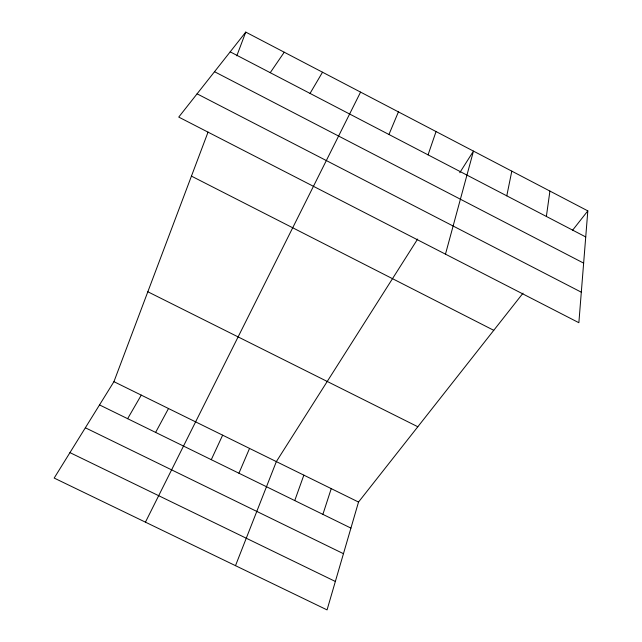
<?xml version="1.0" encoding="UTF-8"?>
<svg xmlns="http://www.w3.org/2000/svg" width="642" height="642" viewBox="0 0 642 642"><rect width="100%" height="100%" fill="white"/><g stroke="black" fill="none" stroke-linecap="round" stroke-linejoin="round"><path stroke-width="0.96" d="M587.823 210.881L578.867 322.709L178.741 117.093L245.758 32.1L587.823 210.881L572.528 230.309M546.374 216.45L549.921 191.075M506.779 195.842L511.802 171.149M445.476 254.168L473.467 151.111L459.76 172.706M523.021 293.169L358.525 502.052L327.059 609.9L54.177 478.073L113.931 381.669L208.064 132.051M322.894 514.362L331.24 488.626M428.062 154.858L436.046 131.554M294.75 500.575L303.851 475.144M236.81 55.822L245.758 32.1M235.494 565.666L276.349 461.606L417.661 239.025M388.948 134.499L398.417 111.885M238.936 473.226L249.545 448.413M211.282 459.672L222.638 435.172M145.437 522.163L360.571 92.111M155.629 432.403L168.501 408.521M127.63 418.688L141.272 395.119M310.038 93.411L322.517 72.217M270.234 72.69L284.245 52.219M69.954 452.618L335.357 581.467M85.354 427.781L343.462 553.693M99.518 404.917L350.925 528.101M113.931 381.669L358.525 502.052M147.829 291.765L417.822 426.753M191.444 176.125L493.762 330.325M197.086 93.836L581.315 292.198M214.524 71.711L583.642 263.124M230.189 51.841L585.737 236.946"/></g></svg>
